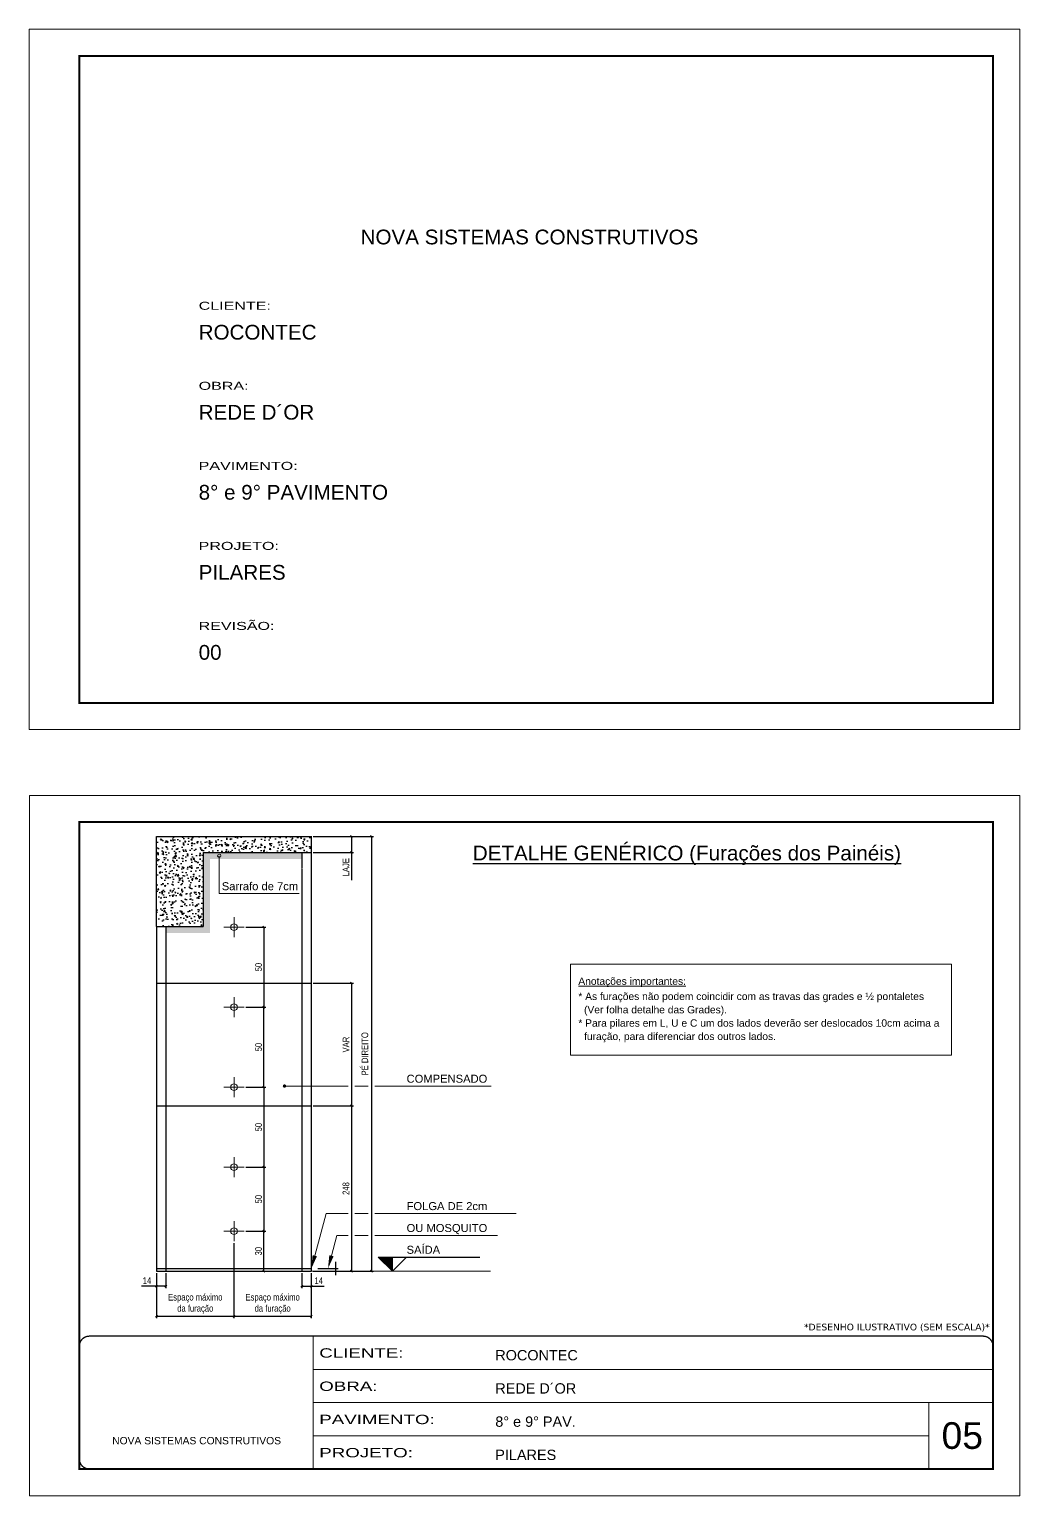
# Model space of a CAD drawing. Extents: x 28748 to 35002, y 14885 to 43501.
# Drawn here: x 28748 to 30233, y 41302 to 43501 of the extents above; entities that cross this region are included whole.
import ezdxf
from ezdxf.enums import TextEntityAlignment as Align

# ---------------------------------------------------------------- set-up
doc = ezdxf.new("R2010")
doc.units = 0
for name, pattern in [('CONTINUO', [0]), ('DASHED', [0.75, 0.5, -0.25]), ('HIDDEN', [0.375, 0.25, -0.125])]:
    doc.linetypes.add(name, pattern=pattern)
for name, color, linetype, lineweight in [('CARIMBO', 255, 'Continuous', 9), ('Folhas', 255, 'Continuous', 9), ('Hachura', 251, 'Continuous', 9), ('SARRAFO DE PRESSAO', 251, 'DASHED', 9)]:
    doc.layers.add(name, color=color, linetype=linetype, lineweight=lineweight)
for name, color, linetype in [('COTA', 241, 'Continuous'), ('NIVEL', 7, 'Continuous'), ('Painéis', 200, 'Continuous'), ('SARR_2.2x7', 40, 'Continuous'), ('SARRAFO', 251, 'Continuous')]:
    doc.layers.add(name, color=color, linetype=linetype)
doc.layers.add('FELIPE', color=2, linetype='Continuous', lineweight=13, plot=False)
doc.styles.add('ARIAL', font='arial.ttf')
doc.styles.add('COTA TECNICA-50', font='techl___.ttf', dxfattribs={"height": 10})
doc.styles.add('stylellllll', font='verdana.ttf', dxfattribs={"height": 2})
doc.styles.add('Tecnologia', font='')
doc.styles.get('Tecnologia').set_extended_font_data('Forgotten Futurist')
doc.dimstyles.new('COTA PAINEL-50', dxfattribs={"dimtxt": 10, "dimasz": 3, "dimexe": 3, "dimexo": 3, "dimgap": 3, "dimtad": 1, "dimdec": 1, "dimzin": 12, "dimdsep": 46, "dimtxsty": 'COTA TECNICA-50', "dimblk1": 'OBLIQUE', "dimblk2": 'OBLIQUE', "dimsah": 1, "dimcen": 0.9, "dimclrd": 4, "dimclre": 4, "dimclrt": 240, "dimadec": 1, "dimazin": 3, "dimtfac": 1, "dimtdec": 1, "dimtmove": 0, "dimatfit": 3, "dimfxl": 1, "dimtolj": 1, "dimtzin": 12, "dimarcsym": 0})
pattern_1 = [(50, (21754.109, 27143.846), (18.218467, -1.593909), [1.905, -20.955]), (355, (21754.11, 27143.846), (-3.524283, 19.105664), [1.524, -16.764]), (100.451, (21755.627, 27143.713), (14.69425, 17.511669), [1.619, -17.809]), (46.1842, (21754.11, 27148.926), (27.107904, -4.204233), [2.8575, -31.4325]), (96.6356, (21756.368, 27148.575), (23.740423, 24.742556), [2.4285, -26.7135]), (351.184, (21754.11, 27148.926), (23.74046, 24.74251), [2.286, -25.146]), (21, (21756.649, 27147.656), (15.161488, -10.226552), [1.905, -20.955]), (326, (21756.65, 27147.656), (6.180203, 18.418797), [1.524, -16.764]), (71.4514, (21757.913, 27146.803), (21.341649, 8.192286), [1.619, -17.809]), (37.5, (21754.109, 27143.8456), (0.3088603, 8.455504), [0, -16.5608, 0, -17.018, 0, -16.8275]), (7.5, (21754.109, 27143.846), (6.6819663, 10.0180575), [0, -9.7028, 0, -16.1798, 0, -6.4135]), (327.5, (21748.445, 27143.8456), (13.5590595, -0.5728744), [0, -6.35, 0, -19.812, 0, -26.289]), (317.5, (21745.905, 27143.846), (14.812918, 2.542649), [0, -8.255, 0, -13.1572, 0, -18.669])]

# ---------------------------------------------------------------- blocks, each defined once
blk = doc.blocks.new('_Oblique')
at = {"color": 0, "linetype": 'ByBlock', "lineweight": -2}
blk.add_line((-0.5, -0.5), (0.5, 0.5), dxfattribs=at)
blk = doc.blocks.new('*D135')
at = {"layer": 'COTA', "color": 4, "lineweight": -2, "transparency": 16777216}
for p, q in [((29174.2, 42290.7), (29234.2, 42290.7)), ((29231.2, 42290.7), (29231.2, 42266.7)), ((29174.2, 42266.7), (29234.2, 42266.7)), ((29231.2, 42266.7), (29231.2, 42225.2))]:
    blk.add_line(p, q, dxfattribs=at)
at = {"layer": 'Defpoints', "color": 0, "transparency": 16777216}
for p in [(29171.2, 42290.7), (29171.2, 42266.7), (29231.2, 42266.7)]:
    blk.add_point(p, dxfattribs=at)
at = {"layer": 'COTA', "color": 4, "lineweight": -2, "transparency": 16777216, "xscale": 3, "yscale": 3, "zscale": 3}
for p, rotation in [((29231.2, 42290.7), 90), ((29231.2, 42266.7), 270)]:
    blk.add_blockref('_Oblique', p, dxfattribs=dict(at, rotation=rotation))
at = {"layer": 'COTA', "color": 240, "transparency": 16777216, "insert": (29223.1, 42244.4), "char_height": 10, "attachment_point": 5, "rotation": 90, "style": 'COTA TECNICA-50'}
blk.add_mtext('\\A1;LAJE', dxfattribs=at)
blk = doc.blocks.new('*D136')
at = {"layer": 'COTA', "color": 4, "lineweight": -2, "transparency": 16777216}
for p, q in [((29174.2, 41886.7), (29234.2, 41886.7)), ((29231.2, 41886.7), (29231.2, 41638.7)), ((29174.2, 41638.7), (29234.2, 41638.7))]:
    blk.add_line(p, q, dxfattribs=at)
at = {"layer": 'Defpoints', "color": 0, "transparency": 16777216}
for p in [(29171.2, 41886.7), (29171.2, 41638.7), (29231.2, 41638.7)]:
    blk.add_point(p, dxfattribs=at)
at = {"layer": 'COTA', "color": 4, "lineweight": -2, "transparency": 16777216, "xscale": 3, "yscale": 3, "zscale": 3}
for p, rotation in [((29231.2, 41886.7), 90), ((29231.2, 41638.7), 270)]:
    blk.add_blockref('_Oblique', p, dxfattribs=dict(at, rotation=rotation))
at = {"layer": 'COTA', "color": 240, "transparency": 16777216, "insert": (29223.1, 41762.7), "char_height": 10, "attachment_point": 5, "rotation": 90, "style": 'COTA TECNICA-50'}
blk.add_mtext('\\A1;248', dxfattribs=at)
blk = doc.blocks.new('*D137')
at = {"layer": 'COTA', "color": 4, "lineweight": -2, "transparency": 16777216}
for p, q in [((29174.2, 42290.7), (29264.2, 42290.7)), ((29261.2, 42290.7), (29261.2, 41638.7)), ((29174.2, 41638.7), (29264.2, 41638.7))]:
    blk.add_line(p, q, dxfattribs=at)
at = {"layer": 'Defpoints', "color": 0, "transparency": 16777216}
for p in [(29171.2, 42290.7), (29171.2, 41638.7), (29261.2, 41638.7)]:
    blk.add_point(p, dxfattribs=at)
at = {"layer": 'COTA', "color": 4, "lineweight": -2, "transparency": 16777216, "xscale": 3, "yscale": 3, "zscale": 3}
for p, rotation in [((29261.2, 42290.7), 90), ((29261.2, 41638.7), 270)]:
    blk.add_blockref('_Oblique', p, dxfattribs=dict(at, rotation=rotation))
at = {"layer": 'COTA', "color": 240, "transparency": 16777216, "insert": (29251.5, 41964.7), "char_height": 10, "attachment_point": 5, "rotation": 90, "style": 'COTA TECNICA-50'}
blk.add_mtext('\\A1;PÉ DIREITO', dxfattribs=at)
blk = doc.blocks.new('Furação')
at = {"color": 2}
for p, q in [((3747.5, 717.9), (3747.5, 702.9)), ((3740, 710.4), (3755, 710.4))]:
    blk.add_line(p, q, dxfattribs=at)
blk.add_circle((3747.5, 710.4), 2.5, dxfattribs=at)
blk = doc.blocks.new('*D138')
at = {"layer": 'COTA', "color": 4, "lineweight": -2, "transparency": 16777216}
for p, q in [((29055.2, 41680.7), (29055.2, 41568.5)), ((28939.2, 41635.7), (28939.2, 41568.5)), ((28939.2, 41571.5), (29055.2, 41571.5))]:
    blk.add_line(p, q, dxfattribs=at)
at = {"layer": 'Defpoints', "color": 0, "transparency": 16777216}
for p in [(29055.2, 41683.7), (28939.2, 41638.7), (29055.2, 41571.5)]:
    blk.add_point(p, dxfattribs=at)
at = {"layer": 'COTA', "color": 4, "lineweight": -2, "transparency": 16777216, "xscale": 3, "yscale": 3, "zscale": 3, "rotation": 180}
blk.add_blockref('_Oblique', (28939.2, 41571.5), dxfattribs=at)
at = {"layer": 'COTA', "color": 4, "lineweight": -2, "transparency": 16777216, "xscale": 3, "yscale": 3, "zscale": 3}
blk.add_blockref('_Oblique', (29055.2, 41571.5), dxfattribs=at)
at = {"layer": 'COTA', "color": 240, "transparency": 16777216, "insert": (28997.2, 41589.9), "char_height": 10, "attachment_point": 5, "style": 'COTA TECNICA-50'}
blk.add_mtext('\\A1;Espaço máximo\\Pda furação', dxfattribs=at)
blk = doc.blocks.new('*D139')
at = {"layer": 'COTA', "color": 4, "lineweight": -2, "transparency": 16777216}
for p, q in [((29055.2, 41680.7), (29055.2, 41568.5)), ((29171.2, 41635.7), (29171.2, 41568.5)), ((29055.2, 41571.5), (29171.2, 41571.5))]:
    blk.add_line(p, q, dxfattribs=at)
at = {"layer": 'Defpoints', "color": 0, "transparency": 16777216}
for p in [(29055.2, 41683.7), (29171.2, 41638.7), (29171.2, 41571.5)]:
    blk.add_point(p, dxfattribs=at)
at = {"layer": 'COTA', "color": 4, "lineweight": -2, "transparency": 16777216, "xscale": 3, "yscale": 3, "zscale": 3, "rotation": 180}
blk.add_blockref('_Oblique', (29055.2, 41571.5), dxfattribs=at)
at = {"layer": 'COTA', "color": 4, "lineweight": -2, "transparency": 16777216, "xscale": 3, "yscale": 3, "zscale": 3}
blk.add_blockref('_Oblique', (29171.2, 41571.5), dxfattribs=at)
at = {"layer": 'COTA', "color": 240, "transparency": 16777216, "insert": (29113.2, 41589.9), "char_height": 10, "attachment_point": 5, "style": 'COTA TECNICA-50'}
blk.add_mtext('\\A1;Espaço máximo\\Pda furação', dxfattribs=at)
blk = doc.blocks.new('*D140')
at = {"layer": 'COTA', "color": 4, "lineweight": -2, "transparency": 16777216}
for p, q in [((28939.2, 41635.7), (28939.2, 41613.5)), ((28953.2, 41635.7), (28953.2, 41613.5)), ((28939.2, 41616.5), (28916.7, 41616.5)), ((28953.2, 41616.5), (28939.2, 41616.5))]:
    blk.add_line(p, q, dxfattribs=at)
at = {"layer": 'Defpoints', "color": 0, "transparency": 16777216}
for p in [(28939.2, 41638.7), (28953.2, 41638.7), (28953.2, 41616.5)]:
    blk.add_point(p, dxfattribs=at)
at = {"layer": 'COTA', "color": 4, "lineweight": -2, "transparency": 16777216, "xscale": 3, "yscale": 3, "zscale": 3, "rotation": 180}
blk.add_blockref('_Oblique', (28939.2, 41616.5), dxfattribs=at)
at = {"layer": 'COTA', "color": 4, "lineweight": -2, "transparency": 16777216, "xscale": 3, "yscale": 3, "zscale": 3}
blk.add_blockref('_Oblique', (28953.2, 41616.5), dxfattribs=at)
at = {"layer": 'COTA', "color": 240, "transparency": 16777216, "insert": (28924.8, 41624.6), "char_height": 10, "attachment_point": 5, "style": 'COTA TECNICA-50'}
blk.add_mtext('\\A1;14', dxfattribs=at)
blk = doc.blocks.new('*D141')
at = {"layer": 'COTA', "color": 4, "lineweight": -2, "transparency": 16777216}
for p, q in [((29157.2, 41635.7), (29157.2, 41613.5)), ((29171.2, 41635.7), (29171.2, 41613.5)), ((29157.2, 41616.5), (29171.2, 41616.5)), ((29171.2, 41616.5), (29190.3, 41616.5))]:
    blk.add_line(p, q, dxfattribs=at)
at = {"layer": 'Defpoints', "color": 0, "transparency": 16777216}
for p in [(29157.2, 41638.7), (29171.2, 41638.7), (29171.2, 41616.5)]:
    blk.add_point(p, dxfattribs=at)
at = {"layer": 'COTA', "color": 4, "lineweight": -2, "transparency": 16777216, "xscale": 3, "yscale": 3, "zscale": 3, "rotation": 180}
blk.add_blockref('_Oblique', (29157.2, 41616.5), dxfattribs=at)
at = {"layer": 'COTA', "color": 4, "lineweight": -2, "transparency": 16777216, "xscale": 3, "yscale": 3, "zscale": 3}
blk.add_blockref('_Oblique', (29171.2, 41616.5), dxfattribs=at)
at = {"layer": 'COTA', "color": 240, "transparency": 16777216, "insert": (29182.3, 41624.6), "char_height": 10, "attachment_point": 5, "style": 'COTA TECNICA-50'}
blk.add_mtext('\\A1;14', dxfattribs=at)
blk = doc.blocks.new('*D142')
at = {"layer": 'COTA', "color": 4, "lineweight": -2, "transparency": 16777216}
for p, q in [((29073.2, 41698.7), (29103.2, 41698.7)), ((29100.2, 41638.7), (29100.2, 41698.7))]:
    blk.add_line(p, q, dxfattribs=at)
at = {"layer": 'Defpoints', "color": 0, "transparency": 16777216}
for p in [(29070.2, 41698.7), (29100.2, 41698.7), (29100.2, 41638.7)]:
    blk.add_point(p, dxfattribs=at)
at = {"layer": 'COTA', "color": 4, "lineweight": -2, "transparency": 16777216, "xscale": 3, "yscale": 3, "zscale": 3}
for p, rotation in [((29100.2, 41698.7), 90), ((29100.2, 41638.7), 270)]:
    blk.add_blockref('_Oblique', p, dxfattribs=dict(at, rotation=rotation))
at = {"layer": 'COTA', "color": 240, "transparency": 16777216, "insert": (29092, 41668.7), "char_height": 10, "attachment_point": 5, "rotation": 90, "style": 'COTA TECNICA-50'}
blk.add_mtext('\\A1;30', dxfattribs=at)
blk = doc.blocks.new('*D143')
at = {"layer": 'COTA', "color": 4, "lineweight": -2, "transparency": 16777216}
for p, q in [((29073.2, 41794.7), (29103.2, 41794.7)), ((29100.2, 41794.7), (29100.2, 41698.7)), ((29073.2, 41698.7), (29103.2, 41698.7))]:
    blk.add_line(p, q, dxfattribs=at)
at = {"layer": 'Defpoints', "color": 0, "transparency": 16777216}
for p in [(29070.2, 41794.7), (29070.2, 41698.7), (29100.2, 41698.7)]:
    blk.add_point(p, dxfattribs=at)
at = {"layer": 'COTA', "color": 4, "lineweight": -2, "transparency": 16777216, "xscale": 3, "yscale": 3, "zscale": 3}
for p, rotation in [((29100.2, 41794.7), 90), ((29100.2, 41698.7), 270)]:
    blk.add_blockref('_Oblique', p, dxfattribs=dict(at, rotation=rotation))
at = {"layer": 'COTA', "color": 240, "transparency": 16777216, "insert": (29092.1, 41746.7), "char_height": 10, "attachment_point": 5, "rotation": 90, "style": 'COTA TECNICA-50'}
blk.add_mtext('\\A1;50', dxfattribs=at)
blk = doc.blocks.new('*D144')
at = {"layer": 'COTA', "color": 4, "lineweight": -2, "transparency": 16777216}
for p, q in [((29073.2, 41914.7), (29103.2, 41914.7)), ((29100.2, 41914.7), (29100.2, 41794.7)), ((29073.2, 41794.7), (29103.2, 41794.7))]:
    blk.add_line(p, q, dxfattribs=at)
at = {"layer": 'Defpoints', "color": 0, "transparency": 16777216}
for p in [(29070.2, 41914.7), (29070.2, 41794.7), (29100.2, 41794.7)]:
    blk.add_point(p, dxfattribs=at)
at = {"layer": 'COTA', "color": 4, "lineweight": -2, "transparency": 16777216, "xscale": 3, "yscale": 3, "zscale": 3}
for p, rotation in [((29100.2, 41914.7), 90), ((29100.2, 41794.7), 270)]:
    blk.add_blockref('_Oblique', p, dxfattribs=dict(at, rotation=rotation))
at = {"layer": 'COTA', "color": 240, "transparency": 16777216, "insert": (29092.1, 41854.7), "char_height": 10, "attachment_point": 5, "rotation": 90, "style": 'COTA TECNICA-50'}
blk.add_mtext('\\A1;50', dxfattribs=at)
blk = doc.blocks.new('*D145')
at = {"layer": 'COTA', "color": 4, "lineweight": -2, "transparency": 16777216}
for p, q in [((29073.2, 42034.7), (29103.2, 42034.7)), ((29100.2, 41914.7), (29100.2, 42034.7)), ((29073.2, 41914.7), (29103.2, 41914.7))]:
    blk.add_line(p, q, dxfattribs=at)
at = {"layer": 'Defpoints', "color": 0, "transparency": 16777216}
for p in [(29070.2, 42034.7), (29100.2, 42034.7), (29070.2, 41914.7)]:
    blk.add_point(p, dxfattribs=at)
at = {"layer": 'COTA', "color": 4, "lineweight": -2, "transparency": 16777216, "xscale": 3, "yscale": 3, "zscale": 3}
for p, rotation in [((29100.2, 42034.7), 90), ((29100.2, 41914.7), 270)]:
    blk.add_blockref('_Oblique', p, dxfattribs=dict(at, rotation=rotation))
at = {"layer": 'COTA', "color": 240, "transparency": 16777216, "insert": (29092.1, 41974.7), "char_height": 10, "attachment_point": 5, "rotation": 90, "style": 'COTA TECNICA-50'}
blk.add_mtext('\\A1;50', dxfattribs=at)
blk = doc.blocks.new('*D146')
at = {"layer": 'COTA', "color": 4, "lineweight": -2, "transparency": 16777216}
for p, q in [((29073.2, 42154.7), (29103.2, 42154.7)), ((29100.2, 42154.7), (29100.2, 42034.7)), ((29073.2, 42034.7), (29103.2, 42034.7))]:
    blk.add_line(p, q, dxfattribs=at)
at = {"layer": 'Defpoints', "color": 0, "transparency": 16777216}
for p in [(29070.2, 42154.7), (29070.2, 42034.7), (29100.2, 42034.7)]:
    blk.add_point(p, dxfattribs=at)
at = {"layer": 'COTA', "color": 4, "lineweight": -2, "transparency": 16777216, "xscale": 3, "yscale": 3, "zscale": 3}
for p, rotation in [((29100.2, 42154.7), 90), ((29100.2, 42034.7), 270)]:
    blk.add_blockref('_Oblique', p, dxfattribs=dict(at, rotation=rotation))
at = {"layer": 'COTA', "color": 240, "transparency": 16777216, "insert": (29092.1, 42094.7), "char_height": 10, "attachment_point": 5, "rotation": 90, "style": 'COTA TECNICA-50'}
blk.add_mtext('\\A1;50', dxfattribs=at)
blk = doc.blocks.new('_Dot')
at = {"color": 0, "linetype": 'ByBlock', "lineweight": -2}
blk.add_line((-0.5, 0), (-1, 0), dxfattribs=at)
at = {"color": 0, "linetype": 'ByBlock', "const_width": 0.5}
blk.add_lwpolyline([(-0.25, 0, 1), (0.25, 0, 1)], format="xyb", close=True, dxfattribs=at)
blk = doc.blocks.new('*D147')
at = {"layer": 'COTA', "color": 4, "lineweight": -2, "transparency": 16777216}
for p, q in [((29174.2, 42070.4), (29234.2, 42070.4)), ((29231.2, 42070.4), (29231.2, 41886.7)), ((29174.2, 41886.7), (29234.2, 41886.7))]:
    blk.add_line(p, q, dxfattribs=at)
at = {"layer": 'Defpoints', "color": 0, "transparency": 16777216}
for p in [(29171.2, 42070.4), (29171.2, 41886.7), (29231.2, 41886.7)]:
    blk.add_point(p, dxfattribs=at)
at = {"layer": 'COTA', "color": 4, "lineweight": -2, "transparency": 16777216, "xscale": 3, "yscale": 3, "zscale": 3}
for p, rotation in [((29231.2, 42070.4), 90), ((29231.2, 41886.7), 270)]:
    blk.add_blockref('_Oblique', p, dxfattribs=dict(at, rotation=rotation))
at = {"layer": 'COTA', "color": 240, "transparency": 16777216, "insert": (29223.1, 41978.5), "char_height": 10, "attachment_point": 5, "rotation": 90, "style": 'COTA TECNICA-50'}
blk.add_mtext('\\A1;VAR', dxfattribs=at)
blk = doc.blocks.new('9999999999')
at = {"color": 30, "linetype": 'CONTINUO'}
for p, q in [((98564.6, 34230.2), (98564.6, 34429.4)), ((98564.6, 34379.6), (99584, 34379.6)), ((98564.6, 34329.8), (99488, 34329.8)), ((99584, 34329.8), (99488, 34329.8)), ((99488, 34329.8), (99488, 34230.2)), ((98564.6, 34280), (99488, 34280))]:
    blk.add_line(p, q, dxfattribs=at)
at = {"color": 30, "linetype": 'CONTINUO', "const_width": 2}
blk.add_lwpolyline([(99584, 34230.2), (99584, 34414.4, 0.414214), (99569, 34429.4), (98229, 34429.4, 0.414214), (98214, 34414.4), (98214, 34245.2, 0.414214), (98229, 34230.2), (99584, 34230.2)], format="xyb", dxfattribs=at)
at = {"layer": 'Folhas'}
blk.add_lwpolyline([(98139, 34190.2), (99624, 34190.2), (99624, 35240.2), (98139, 35240.2)], close=True, dxfattribs=at)
at = {"layer": 'Folhas', "color": 30, "const_width": 3}
blk.add_lwpolyline([(98214, 34230.2), (99584, 34230.2), (99584, 35200.2), (98214, 35200.2)], close=True, dxfattribs=at)
at = {"color": 7, "linetype": 'Continuous', "ltscale": 5, "style": 'ARIAL'}
for s, height, p in [('ROCONTEC', 15.48, (98837.7, 34393.1)), ('REDE D´OR', 15.48, (98837.7, 34343.3)), ('8° e 9° PAV.', 15.483, (98837.7, 34293.5)), ('NOVA SISTEMAS CONSTRUTIVOS', 11.059, (98263.2, 34267.2)), ('PILARES', 15.48, (98837.7, 34243.7))]:
    blk.add_text(s, height=height, dxfattribs=at).set_placement(p)
at = {"layer": 'Folhas', "color": 7, "style": 'Tecnologia', "width": 1.5}
for s, p in [('CLIENTE:', (98573.7, 34397.2)), ('OBRA:', (98573.7, 34347.3)), ('PAVIMENTO:', (98573.7, 34297.5)), ('PROJETO:', (98573.7, 34247.7))]:
    blk.add_text(s, height=14, dxfattribs=at).set_placement(p)

msp = doc.modelspace()

# ---------------------------------------------------------------- hatches: boundary and pattern name
at = {"layer": 'COTA'}
h = msp.add_hatch(dxfattribs=at)
h.set_pattern_fill('AR-CONC', color=256, scale=0.1, style=0)
h.set_pattern_definition(pattern_1)
h.paths.add_polyline_path([(29009.2, 42266.65), (29088.2, 42266.65), (29088.2, 42290.65), (28939.2, 42290.65), (28939.2, 42155.65), (29009.2, 42155.65)])
h = msp.add_hatch(dxfattribs=at)
h.set_pattern_fill('AR-CONC', color=256, scale=0.1, style=0)
h.set_pattern_definition(pattern_1)
h.paths.add_polyline_path([(29088.2, 42290.65), (29088.2, 42266.65), (29171.2, 42266.65), (29171.2, 42290.65)])
at = {"layer": 'NIVEL'}
msp.add_hatch(color=256, dxfattribs=at).paths.add_polyline_path([(29271.61, 41659.86), (29292.82, 41638.65), (29292.82, 41659.86)])
at = {"layer": 'SARRAFO'}
msp.add_hatch(color=256, dxfattribs=at).paths.add_polyline_path([(29009.2, 42155.65), (28953.2, 42155.65), (28953.2, 42145.65), (29019.2, 42145.65), (29019.2, 42256.65), (29033.2, 42256.65), (29033.2, 42259.15, -0.4142136), (29030.7, 42261.65, -1), (29035.7, 42261.65, -0.4142136), (29033.2, 42259.15), (29033.2, 42256.65), (29157.2, 42256.65), (29157.2, 42266.65), (29009.2, 42266.65)])

# ---------------------------------------------------------------- linework, layer by layer
for p, q in [((29181.2, 41642.65), (29211.2, 41642.65)), ((29207.2, 41652.65), (29207.2, 41632.65))]:
    msp.add_line(p, q)
at = {"layer": 'COTA'}
for p, q in [((28939.2, 42290.65), (29171.2, 42290.65)), ((28939.2, 42155.65), (28939.2, 42290.65)), ((29171.2, 42290.65), (29171.2, 42266.65))]:
    msp.add_line(p, q, dxfattribs=at)
at = {"layer": 'Folhas'}
msp.add_lwpolyline([(28748.34, 42450.74), (30233.34, 42450.74), (30233.34, 43500.74), (28748.34, 43500.74)], close=True, dxfattribs=at)
at = {"layer": 'Folhas', "color": 30, "const_width": 3}
msp.add_lwpolyline([(28823.34, 42490.74), (30193.34, 42490.74), (30193.34, 43460.74), (28823.34, 43460.74)], close=True, dxfattribs=at)
at = {"layer": 'Folhas', "color": 30}
msp.add_lwpolyline([(29559.82, 42099.2), (30131.03, 42099.2), (30131.03, 41962.7), (29559.82, 41962.7)], close=True, dxfattribs=at)
at = {"layer": 'Hachura'}
for p, q in [((29033.2, 42261.65), (29033.2, 42204.97)), ((29033.2, 42204.97), (29152.88, 42204.97)), ((29135.95, 41916.34), (29226.2, 41916.34)), ((29236.2, 41916.34), (29256.2, 41916.34)), ((29266.2, 41916.34), (29440.66, 41916.34)), ((29176.37, 41661.97), (29193.36, 41725.35)), ((29193.36, 41725.35), (29226.2, 41725.35)), ((29236.2, 41725.35), (29256.2, 41725.35)), ((29266.2, 41725.35), (29478.58, 41725.35)), ((29201.37, 41661.97), (29209.56, 41692.51)), ((29209.56, 41692.51), (29226.2, 41692.51)), ((29236.2, 41692.51), (29256.2, 41692.51)), ((29266.2, 41692.51), (29450.58, 41692.51))]:
    msp.add_line(p, q, dxfattribs=at)
at = {"layer": 'Hachura', "ltscale": 0.5}
msp.add_lwpolyline([(29171.2, 41638.65), (29440.01, 41638.65)], dxfattribs=at)
at = {"layer": 'Hachura'}
msp.add_circle((29033.2, 42261.65), 2.5, dxfattribs=at)
for points in [[(29179.59, 41661.11), (29171.2, 41642.65), (29173.15, 41662.83)], [(29204.59, 41661.11), (29196.2, 41642.65), (29198.15, 41662.83)]]:
    msp.add_solid(points, dxfattribs=at)
at = {"layer": 'NIVEL'}
for p, q in [((29292.82, 41638.65), (29271.61, 41659.86)), ((29271.61, 41659.86), (29423.82, 41659.86)), ((29292.82, 41638.65), (29314.04, 41659.86)), ((29292.82, 41638.65), (29292.82, 41659.86))]:
    msp.add_line(p, q, dxfattribs=at)
at = {"layer": 'Painéis'}
for p, q in [((29009.2, 42266.65), (29171.2, 42266.65)), ((29009.2, 42266.65), (29009.2, 42155.65)), ((29171.2, 42266.65), (29171.2, 41638.65)), ((28939.2, 42155.65), (29009.2, 42155.65)), ((28939.2, 42155.65), (28939.2, 41638.65)), ((28939.2, 42070.36), (29171.2, 42070.36)), ((28939.2, 41886.65), (29171.2, 41886.65)), ((28939.2, 41642.65), (29171.2, 41642.65)), ((28939.2, 41638.65), (29171.2, 41638.65))]:
    msp.add_line(p, q, dxfattribs=at)
at = {"layer": 'SARR_2.2x7', "linetype": 'HIDDEN'}
for p, q in [((29157.2, 42266.65), (29157.2, 41638.65)), ((28953.2, 42155.65), (28953.2, 41638.65))]:
    msp.add_line(p, q, dxfattribs=at)

# ---------------------------------------------------------------- block references
at = {"layer": 'CARIMBO', "xscale": 2, "yscale": 2, "zscale": 2}
for p in [(21560.25, 40733.87), (21560.25, 40613.87), (21560.25, 40493.87), (21560.25, 40373.87), (21560.25, 40277.87)]:
    msp.add_blockref('Furação', p, dxfattribs=at)
at = {"layer": 'Hachura', "xscale": 5, "yscale": 5, "zscale": 5, "rotation": 180}
msp.add_blockref('_Dot', (29130.95, 41916.34), dxfattribs=at)
at = {"layer": 'SARRAFO DE PRESSAO', "color": 6, "linetype": 'ByBlock'}
msp.add_blockref('9999999999', (-69390.64, 7111.96), dxfattribs=at)

# ---------------------------------------------------------------- texts
at = {"color": 0, "linetype": 'Continuous', "ltscale": 5, "style": 'ARIAL'}
for s, height, p in [('NOVA SISTEMAS CONSTRUTIVOS', 22.1184, (29245.08, 43178.32)), ('ROCONTEC', 22.118, (29002.24, 43035.54)), ('REDE D´OR', 22.118, (29002.24, 42915.54)), ('8° e 9° PAVIMENTO', 22.1184, (29002.24, 42795.54)), ('PILARES', 22.118, (29002.24, 42675.54)), ('00', 22.118, (29002.24, 42555.54))]:
    msp.add_text(s, height=height, dxfattribs=at).set_placement(p)
msp.add_text('%%UDETALHE GENÉRICO (Furações dos Painéis)', height=22.1184, dxfattribs=at).set_placement((29734.38, 42254.63), align=Align.CENTER)
at = {"layer": 'CARIMBO', "color": 0, "linetype": 'Continuous', "ltscale": 5, "style": 'ARIAL'}
for s, p in [('Sarrafo de 7cm', (29036.88, 42209.97)), ('COMPENSADO', (29314.04, 41921.34)), ('FOLGA DE 2cm', (29314.04, 41730.35)), ('OU MOSQUITO', (29314.04, 41697.51)), ('SAÍDA', (29314.04, 41664.86))]:
    msp.add_text(s, height=12, dxfattribs=at).set_placement(p)
at = {"layer": 'CARIMBO', "style": 'stylellllll'}
msp.add_text('*DESENHO ILUSTRATIVO (SEM ESCALA)*', height=10, dxfattribs=at).set_placement((30188.34, 41549.99), align=Align.RIGHT)
at = {"layer": 'CARIMBO', "style": 'ARIAL'}
msp.add_text('05', height=40, dxfattribs=at).set_placement((30116.2, 41372.31))
msp.add_text('05', height=40, dxfattribs=at).set_placement((30116.2, 41372.31))
at = {"layer": 'FELIPE', "color": 7, "style": 'ARIAL'}
msp.add_text('* Para pilares em L, U e C um dos lados deverão ser deslocados 10cm acima a', height=11, dxfattribs=at).set_placement((29571.57, 42005.33))
at = {"layer": 'Folhas', "color": 30, "style": 'Tecnologia', "width": 1.5}
for s, p in [('CLIENTE:', (29002.24, 43080.25)), ('OBRA:', (29002.24, 42960.25)), ('PAVIMENTO:', (29002.24, 42840.25)), ('PROJETO:', (29002.24, 42720.25)), ('REVISÃO:', (29002.24, 42600.25))]:
    msp.add_text(s, height=12, dxfattribs=at).set_placement(p)
at = {"layer": 'Folhas', "color": 7, "style": 'ARIAL'}
for s, p in [('%%UAnotações importantes:', (29571.57, 42068.08)), ('* As furações não podem coincidir com as travas das grades e ½ pontaletes', (29571.57, 42045.33)), ('  (Ver folha detalhe das Grades).', (29571.57, 42025.33)), ('  furação, para diferenciar dos outros lados.', (29571.57, 41985.33))]:
    msp.add_text(s, height=11, dxfattribs=at).set_placement(p)

# ---------------------------------------------------------------- dimensions: what is measured, and where the dimension line sits
at = {"layer": 'COTA'}
for base, p1, p2, text, picture, middle in [((29231.2, 42266.65), (29171.2, 42290.65), (29171.2, 42266.65), 'LAJE', '*D135', (29231.2, 42244.42)), ((29231.2, 41886.65), (29171.2, 42070.36), (29171.2, 41886.65), 'VAR', '*D147', (29231.2, 41978.51))]:
    dim = msp.add_linear_dim(base=base, p1=p1, p2=p2, angle=90, text=text, dimstyle='COTA PAINEL-50', dxfattribs=at)
    dim.commit()
    dim.dimension.update_dxf_attribs({"geometry": picture, "text_midpoint": middle, "dimtype": 160})
for base, p1, p2, text, picture, middle in [((29261.2, 41638.65), (29171.2, 42290.65), (29171.2, 41638.65), 'PÉ DIREITO', '*D137', (29251.51, 41964.65)), ((29100.2, 42034.65), (29070.2, 42154.65), (29070.2, 42034.65), '50', '*D146', (29092.09, 42094.65)), ((29100.2, 42034.65), (29070.2, 41914.65), (29070.2, 42034.65), '50', '*D145', (29092.09, 41974.65)), ((29100.2, 41794.65), (29070.2, 41914.65), (29070.2, 41794.65), '50', '*D144', (29092.09, 41854.65)), ((29100.2, 41698.65), (29070.2, 41794.65), (29070.2, 41698.65), '50', '*D143', (29092.09, 41746.65)), ((29100.2, 41698.65), (29100.2, 41638.65), (29070.2, 41698.65), '30', '*D142', (29091.98, 41668.65))]:
    dim = msp.add_linear_dim(base=base, p1=p1, p2=p2, angle=90, text=text, dimstyle='COTA PAINEL-50', dxfattribs=at)
    dim.commit()
    dim.dimension.update_dxf_attribs({"geometry": picture, "text_midpoint": middle})
dim = msp.add_linear_dim(base=(29231.2, 41638.65), p1=(29171.2, 41886.65), p2=(29171.2, 41638.65), angle=90, dimstyle='COTA PAINEL-50', dxfattribs=at)
dim.commit()
dim.dimension.update_dxf_attribs({"geometry": '*D136', "text_midpoint": (29223.1, 41762.65)})
for base, p1, p2, picture, middle in [((29055.2, 41571.52), (28939.2, 41638.65), (29055.2, 41683.65), '*D138', (28997.2, 41571.52)), ((29171.2, 41571.52), (29055.2, 41683.65), (29171.2, 41638.65), '*D139', (29113.2, 41571.52))]:
    dim = msp.add_linear_dim(base=base, p1=p1, p2=p2, text='Espaço máximo\\Pda furação', dimstyle='COTA PAINEL-50', dxfattribs=at)
    dim.commit()
    dim.dimension.update_dxf_attribs({"geometry": picture, "text_midpoint": middle, "dimtype": 160})
dim = msp.add_linear_dim(base=(28953.2, 41616.52), p1=(28939.2, 41638.65), p2=(28953.2, 41638.65), dimstyle='COTA PAINEL-50', dxfattribs=at)
dim.commit()
dim.dimension.update_dxf_attribs({"geometry": '*D140', "text_midpoint": (28924.75, 41616.52), "dimtype": 160})
dim = msp.add_linear_dim(base=(29171.2, 41616.52), p1=(29157.2, 41638.65), p2=(29171.2, 41638.65), dimstyle='COTA PAINEL-50', dxfattribs=at)
dim.commit()
dim.dimension.update_dxf_attribs({"geometry": '*D141', "text_midpoint": (29182.25, 41624.6)})

doc.saveas('drawing.dxf')
